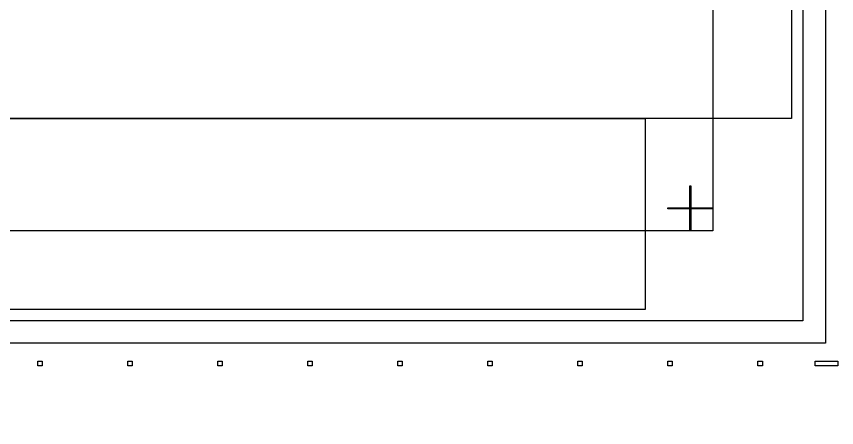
# Model space of a CAD drawing. Extents: x -50000 to 50000, y -50000 to 50000.
# Drawn here: x -39695 to -36050, y -21875 to -20046 of the extents above; entities that cross this region are included whole.
import ezdxf

# ---------------------------------------------------------------- set-up
doc = ezdxf.new("R2010")
doc.units = 0
for name, color, linetype in [('BASEMETAL3', 16, 'CONTINUOUS'), ('FRAME', 14, 'CONTINUOUS'), ('MARKERS', 8, 'CONTINUOUS'), ('XOR', 5, 'CONTINUOUS')]:
    doc.layers.add(name, color=color, linetype=linetype)

# ---------------------------------------------------------------- blocks, each defined once
blk = doc.blocks.new('DICINGBORDER')
at = {"layer": 'XOR'}
for points in [[(3600, 0), (3600, 20), (3620, 20), (3620, 0)], [(4000, 0), (4000, 20), (4020, 20), (4020, 0)], [(4400, 0), (4400, 20), (4420, 20), (4420, 0)], [(4800, 0), (4800, 20), (4820, 20), (4820, 0)], [(5200, 0), (5200, 20), (5220, 20), (5220, 0)], [(5600, 0), (5600, 20), (5620, 20), (5620, 0)], [(6000, 0), (6000, 20), (6020, 20), (6020, 0)], [(6400, 0), (6400, 20), (6420, 20), (6420, 0)], [(6800, 0), (6800, 20), (6820, 20), (6820, 0)], [(7055, 0), (7055, 20), (7155, 20), (7155, 0)]]:
    blk.add_lwpolyline(points, close=True, dxfattribs=at)
blk = doc.blocks.new('CHIP_RESONATOR')
at = {"layer": 'BASEMETAL3'}
for points in [[(150, 1000), (150, 6000), (6850, 6000), (6850, 1000)], [(800, 150), (800, 1000), (6200, 1000), (6200, 150)]]:
    blk.add_lwpolyline(points, close=True, dxfattribs=at)
at = {"layer": 'FRAME'}
for points in [[(0, 0), (0, 7000), (7000, 7000), (7000, 0)], [(500, 500), (500, 6500), (6500, 6500), (6500, 500)]]:
    blk.add_lwpolyline(points, close=True, dxfattribs=at)
at = {"layer": 'MARKERS'}
for points in [[(6397.5, 602.5), (6397.5, 700), (6402.5, 700), (6402.5, 602.5)], [(6300, 597.5), (6300, 602.5), (6500, 602.5), (6500, 597.5)], [(6397.5, 500), (6397.5, 597.5), (6402.5, 597.5), (6402.5, 500)]]:
    blk.add_lwpolyline(points, close=True, dxfattribs=at)
at = {"layer": 'XOR'}
blk.add_lwpolyline([(100, 100), (100, 6900), (6900, 6900), (6900, 100)], close=True, dxfattribs=at)

msp = doc.modelspace()

# ---------------------------------------------------------------- linework, layer by layer
at = {"layer": 'FRAME'}
for radius in [50000, 49000]:
    msp.add_circle((0, 0), radius, dxfattribs=at)

# ---------------------------------------------------------------- block references
for name, p in [('DICINGBORDER', (-43200, -21600)), ('CHIP_RESONATOR', (-43100, -21500))]:
    msp.add_blockref(name, p)

doc.saveas('drawing.dxf')
